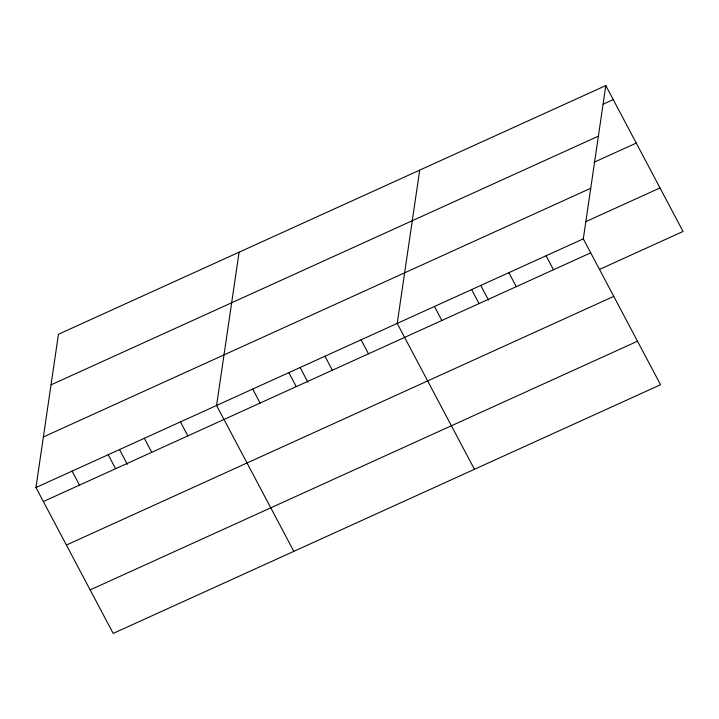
<?xml version="1.0" encoding="UTF-8"?>
<svg xmlns="http://www.w3.org/2000/svg" width="719" height="719" viewBox="0 0 719 719"><rect width="100%" height="100%" fill="white"/><g stroke="black" fill="none" stroke-linecap="round" stroke-linejoin="round"><path stroke-width="1.08" d="M605.811 85.579L583.307 238.852L660.545 384.737L113.189 633.421L35.95 487.545L58.455 334.263L605.811 85.579L683.05 231.455L599.556 269.391M239.085 252.198L216.581 405.48L293.819 551.356M419.707 170.133L397.203 323.406L474.441 469.291M603.16 104.138L613.217 99.573M51.031 384.845L598.388 136.161M594.011 162.287L636.261 143.09M43.374 436.963L590.73 188.27M585.563 221.758L660.006 187.938M35.95 487.545L583.307 238.852M43.356 501.538L590.712 252.845M66.4 545.056L613.756 296.372M90.145 589.904L637.501 341.21M546.081 255.766L553.495 269.76M508.863 272.672L516.269 286.665M480.714 285.344L488.569 300.183M471.646 289.586L479.052 303.58M434.42 306.501L441.834 320.494M361.082 339.817L368.488 353.811M324.952 356.238L332.358 370.231M300.093 367.418L307.948 382.256M288.831 372.649L296.237 386.642M252.702 389.06L260.107 403.053M180.451 421.891L187.857 435.885M144.33 438.302L151.736 452.296M119.462 449.483L127.317 464.321M108.201 454.714L115.606 468.707M72.08 471.134L79.485 485.127"/></g></svg>
